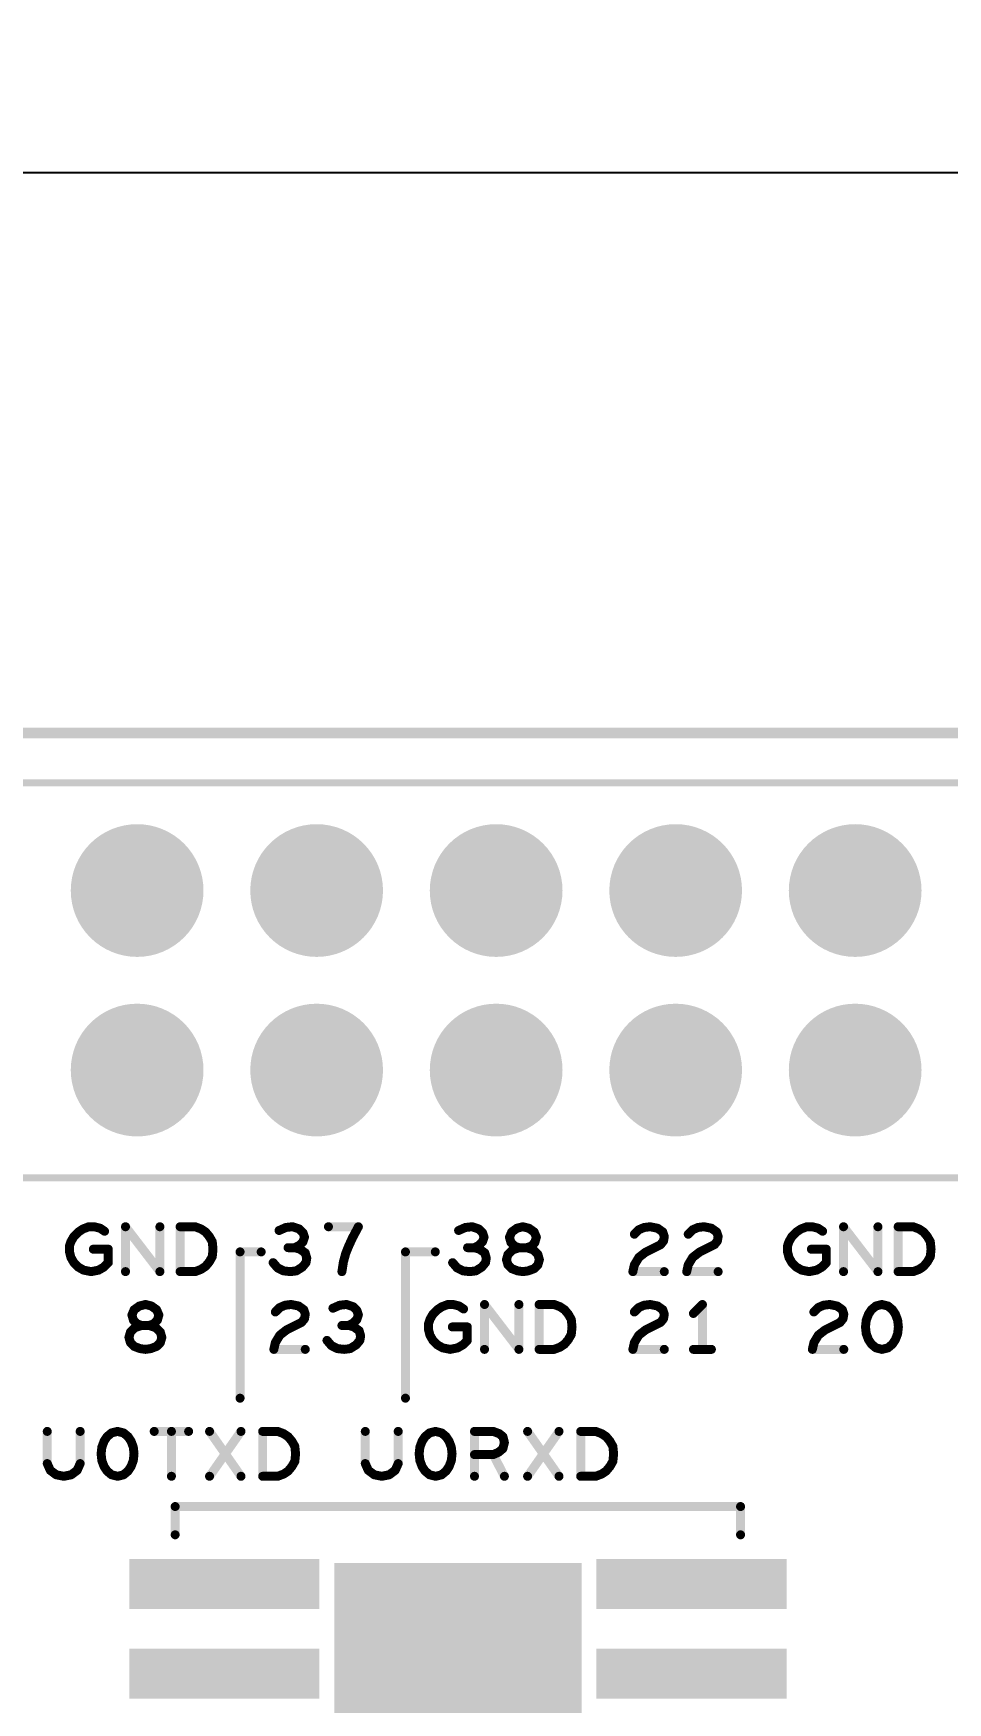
# Model space of a CAD drawing. Extents: x -12 to 107, y 8 to 106.
# Drawn here: x 12.98 to 25.92, y 70.78 to 94.4 of the extents above; entities that cross this region are included whole.
import ezdxf

# ---------------------------------------------------------------- set-up
doc = ezdxf.new("R2010")
doc.units = 0
doc.header["$MEASUREMENT"] = 0
doc.layers.get('0').update_dxf_attribs({"linetype": 'CONTINUOUS'})
doc.layers.get('Defpoints').update_dxf_attribs({"linetype": 'CONTINUOUS'})
doc.layers.add('SILK_TOP_ART', color=251, linetype='CONTINUOUS', true_color=0x636466)
doc.layers.add('SOLDER_TOP_ART', color=18, linetype='CONTINUOUS', true_color=0x000000)
doc.styles.get("Standard").update_dxf_attribs({"font": 'arial.ttf'})
doc.dimstyles.get("Standard").update_dxf_attribs({"dimtxt": 3, "dimasz": 3, "dimexe": 0.18, "dimexo": 0, "dimgap": 1, "dimtad": 0, "dimtih": 1, "dimtoh": 1, "dimzin": 0, "dimdsep": 46, "dimtxsty": 'Standard', "dimcen": 0.09, "dimadec": 0, "dimazin": 0, "dimtfac": 1, "dimtofl": 0, "dimtmove": 2, "dimatfit": 3, "dimfxl": 1, "dimtolj": 1, "dimtzin": 0, "dimarcsym": 0})

# ---------------------------------------------------------------- blocks, each defined once
blk = doc.blocks.new('ROUND_162')
at = {"const_width": 0.0635}
blk.add_lwpolyline([(-0.03175, 0, 1), (0.03175, 0, 1)], format="xyb", close=True, dxfattribs=at)
blk = doc.blocks.new('RECTANGLE_368')
blk.add_solid([(1.75, 2.2), (1.75, -2.2), (-1.75, 2.2), (-1.75, -2.2)])
blk = doc.blocks.new('RECTANGLE_361')
blk.add_solid([(1.3454, 0.3548), (1.3454, -0.3548), (-1.3454, 0.3548), (-1.3454, -0.3548)])
blk = doc.blocks.new('ROUND_345')
at = {"const_width": 0.939}
blk.add_lwpolyline([(-0.4695, 0, 1), (0.4695, 0, 1)], format="xyb", close=True, dxfattribs=at)
blk = doc.blocks.new('*D166')
at = {"color": 0, "linetype": 'Continuous', "lineweight": -2, "transparency": 16777216}
for p, q in [((1, 82.462), (1, 92.608)), ((89, 82.462), (89, 92.608)), ((4, 92.428), (38.941, 92.428)), ((86, 92.428), (51.059, 92.428))]:
    blk.add_line(p, q, dxfattribs=at)
at = {"color": 0, "linetype": 'Continuous', "transparency": 16777216}
for points in [[(4, 92.928), (4, 91.928), (1, 92.428)], [(86, 92.928), (86, 91.928), (89, 92.428)]]:
    blk.add_solid(points, dxfattribs=at)
at = {"layer": 'Defpoints', "color": 0, "linetype": 'Continuous', "transparency": 16777216}
for p in [(89, 92.428), (1, 82.462), (89, 82.462)]:
    blk.add_point(p, dxfattribs=at)
at = {"color": 0, "linetype": 'Continuous', "transparency": 16777216, "insert": (45, 92.428), "char_height": 3, "attachment_point": 5}
blk.add_mtext('\\A1;88.00', dxfattribs=at)

msp = doc.modelspace()

# ---------------------------------------------------------------- linework, layer by layer
at = {"layer": 'SILK_TOP_ART'}
for points, const_width in [([(35, 84.5), (3, 84.5)], 0.1524), ([(7.338, 83.794), (59.662, 83.794)], 0.1016), ([(59.662, 78.206), (7.338, 78.206)], 0.1016), ([(13.5551, 77.3757), (13.6186, 77.4392)], 0.127), ([(13.6186, 77.4392), (13.6821, 77.4815)], 0.127), ([(13.6821, 77.4815), (13.7668, 77.5133)], 0.127), ([(13.7668, 77.5133), (13.8409, 77.5133)], 0.127), ([(13.8409, 77.5133), (13.9255, 77.4921)], 0.127), ([(13.9255, 77.4921), (13.9891, 77.4498)], 0.127), ([(14.2854, 76.8783), (14.2854, 77.5133)], 0.127), ([(14.2854, 77.5133), (14.7722, 76.8783)], 0.127), ([(14.7722, 76.8783), (14.7722, 77.5133)], 0.127), ([(15.058, 76.8783), (15.058, 77.5133)], 0.127), ([(15.058, 77.5133), (15.2696, 77.5133)], 0.127), ([(15.2696, 77.5133), (15.3543, 77.4815)], 0.127), ([(15.3543, 77.4815), (15.4178, 77.4392)], 0.127), ([(15.4178, 77.4392), (15.4707, 77.3757)], 0.127), ([(16.5539, 77.5027), (16.4586, 77.4604)], 0.127), ([(16.6491, 77.5133), (16.5539, 77.5027)], 0.127), ([(16.7444, 77.4815), (16.6491, 77.5133)], 0.127), ([(16.7973, 77.4286), (16.7444, 77.4815)], 0.127), ([(16.8185, 77.3651), (16.7973, 77.4286)], 0.127), ([(17.5805, 77.5133), (17.1571, 77.5133)], 0.127), ([(17.4958, 77.3545), (17.5805, 77.5133)], 0.127), ([(19.0939, 77.5027), (18.9986, 77.4604)], 0.127), ([(19.1891, 77.5133), (19.0939, 77.5027)], 0.127), ([(19.2844, 77.4815), (19.1891, 77.5133)], 0.127), ([(19.3373, 77.4286), (19.2844, 77.4815)], 0.127), ([(19.3585, 77.3651), (19.3373, 77.4286)], 0.127), ([(19.7183, 77.3651), (19.7501, 77.4392)], 0.127), ([(19.7501, 77.4392), (19.8241, 77.4921)], 0.127), ([(19.8241, 77.4921), (19.9088, 77.5133)], 0.127), ([(19.9088, 77.5133), (19.9935, 77.4921)], 0.127), ([(19.9935, 77.4921), (20.0675, 77.4392)], 0.127), ([(20.0675, 77.4392), (20.0993, 77.3651)], 0.127), ([(21.4857, 77.4075), (21.5492, 77.471)], 0.127), ([(21.5492, 77.471), (21.6233, 77.5027)], 0.127), ([(21.6233, 77.5027), (21.708, 77.5133)], 0.127), ([(21.708, 77.5133), (21.8138, 77.4921)], 0.127), ([(21.8138, 77.4921), (21.8879, 77.4392)], 0.127), ([(21.8879, 77.4392), (21.9091, 77.3757)], 0.127), ([(22.2477, 77.4075), (22.3112, 77.471)], 0.127), ([(22.3112, 77.471), (22.3853, 77.5027)], 0.127), ([(22.3853, 77.5027), (22.47, 77.5133)], 0.127), ([(22.47, 77.5133), (22.5758, 77.4921)], 0.127), ([(22.5758, 77.4921), (22.6499, 77.4392)], 0.127), ([(22.6499, 77.4392), (22.6711, 77.3757)], 0.127), ([(23.7151, 77.3757), (23.7786, 77.4392)], 0.127), ([(23.7786, 77.4392), (23.8421, 77.4815)], 0.127), ([(23.8421, 77.4815), (23.9268, 77.5133)], 0.127), ([(23.9268, 77.5133), (24.0009, 77.5133)], 0.127), ([(24.0009, 77.5133), (24.0855, 77.4921)], 0.127), ([(24.0855, 77.4921), (24.1491, 77.4498)], 0.127), ([(24.4454, 76.8783), (24.4454, 77.5133)], 0.127), ([(24.4454, 77.5133), (24.9322, 76.8783)], 0.127), ([(24.9322, 76.8783), (24.9322, 77.5133)], 0.127), ([(25.218, 76.8783), (25.218, 77.5133)], 0.127), ([(25.218, 77.5133), (25.4296, 77.5133)], 0.127), ([(25.4296, 77.5133), (25.5143, 77.4815)], 0.127), ([(25.5143, 77.4815), (25.5778, 77.4392)], 0.127), ([(25.5778, 77.4392), (25.6307, 77.3757)], 0.127), ([(13.4916, 77.2381), (13.5128, 77.3016)], 0.127), ([(13.4916, 77.164), (13.4916, 77.2381)], 0.127), ([(13.5128, 77.0794), (13.4916, 77.164)], 0.127), ([(13.5128, 77.3016), (13.5551, 77.3757)], 0.127), ([(13.8303, 77.1958), (14.042, 77.1958)], 0.127), ([(14.042, 77.1958), (14.042, 77.0053)], 0.127), ([(15.4707, 77.3757), (15.5131, 77.3016)], 0.127), ([(15.5131, 77.3016), (15.5236, 77.1958)], 0.127), ([(15.5236, 77.1958), (15.5131, 77.09)], 0.127), ([(16.6809, 77.217), (16.5856, 77.217)], 0.127), ([(16.6809, 77.217), (16.7444, 77.2487)], 0.127), ([(16.755, 77.1958), (16.6809, 77.217)], 0.127), ([(16.7444, 77.2487), (16.7973, 77.3016)], 0.127), ([(16.8291, 77.1429), (16.755, 77.1958)], 0.127), ([(16.7973, 77.3016), (16.8185, 77.3651)], 0.127), ([(17.4006, 77.1323), (17.4429, 77.2381)], 0.127), ([(17.4429, 77.2381), (17.4958, 77.3545)], 0.127), ([(19.2209, 77.217), (19.1256, 77.217)], 0.127), ([(19.2209, 77.217), (19.2844, 77.2487)], 0.127), ([(19.295, 77.1958), (19.2209, 77.217)], 0.127), ([(19.2844, 77.2487), (19.3373, 77.3016)], 0.127), ([(19.3691, 77.1429), (19.295, 77.1958)], 0.127), ([(19.3373, 77.3016), (19.3585, 77.3651)], 0.127), ([(19.7606, 77.1852), (19.6971, 77.1217)], 0.127), ([(19.7395, 77.291), (19.7183, 77.3651)], 0.127), ([(19.7924, 77.2381), (19.7395, 77.291)], 0.127), ([(19.8559, 77.217), (19.7606, 77.1852)], 0.127), ([(19.8559, 77.217), (19.7924, 77.2381)], 0.127), ([(19.9617, 77.217), (19.8559, 77.217)], 0.127), ([(19.9617, 77.217), (19.8559, 77.217)], 0.127), ([(20.0252, 77.2381), (19.9617, 77.217)], 0.127), ([(20.057, 77.1852), (19.9617, 77.217)], 0.127), ([(20.0781, 77.291), (20.0252, 77.2381)], 0.127), ([(20.1205, 77.1217), (20.057, 77.1852)], 0.127), ([(20.0993, 77.3651), (20.0781, 77.291)], 0.127), ([(21.8561, 77.2593), (21.6445, 77.1535)], 0.127), ([(21.8985, 77.3122), (21.8561, 77.2593)], 0.127), ([(21.9091, 77.3757), (21.8985, 77.3122)], 0.127), ([(22.6181, 77.2593), (22.4065, 77.1535)], 0.127), ([(22.6605, 77.3122), (22.6181, 77.2593)], 0.127), ([(22.6711, 77.3757), (22.6605, 77.3122)], 0.127), ([(23.6516, 77.2381), (23.6728, 77.3016)], 0.127), ([(23.6516, 77.164), (23.6516, 77.2381)], 0.127), ([(23.6728, 77.0794), (23.6516, 77.164)], 0.127), ([(23.6728, 77.3016), (23.7151, 77.3757)], 0.127), ([(23.9903, 77.1958), (24.202, 77.1958)], 0.127), ([(24.202, 77.1958), (24.202, 77.0053)], 0.127), ([(25.6307, 77.3757), (25.6731, 77.3016)], 0.127), ([(25.6731, 77.3016), (25.6836, 77.1958)], 0.127), ([(25.6836, 77.1958), (25.6731, 77.09)], 0.127), ([(13.5551, 77.0053), (13.5128, 77.0794)], 0.127), ([(13.6186, 76.9418), (13.5551, 77.0053)], 0.127), ([(13.6927, 76.8995), (13.6186, 76.9418)], 0.127), ([(13.9785, 76.9418), (13.9044, 76.8995)], 0.127), ([(14.042, 77.0053), (13.9785, 76.9418)], 0.127), ([(15.4178, 76.9524), (15.3543, 76.91)], 0.127), ([(15.4707, 77.0159), (15.4178, 76.9524)], 0.127), ([(15.5131, 77.09), (15.4707, 77.0159)], 0.127), ([(15.9068, 75.0876), (15.9068, 77.1577)], 0.127), ([(15.9068, 77.1577), (16.2052, 77.1577)], 0.127), ([(16.374, 77.0053), (16.4375, 76.9312)], 0.127), ([(16.4375, 76.9312), (16.5221, 76.8889)], 0.127), ([(16.7021, 76.8889), (16.7867, 76.9418)], 0.127), ([(16.7867, 76.9418), (16.8396, 77.0053)], 0.127), ([(16.8502, 77.0688), (16.8291, 77.1429)], 0.127), ([(16.8396, 77.0053), (16.8502, 77.0688)], 0.127), ([(17.3476, 76.8783), (17.3688, 77.0159)], 0.127), ([(17.3688, 77.0159), (17.4006, 77.1323)], 0.127), ([(18.2468, 75.0876), (18.2468, 77.1577)], 0.127), ([(18.2468, 77.1577), (18.669, 77.1577)], 0.127), ([(18.914, 77.0053), (18.9775, 76.9312)], 0.127), ([(18.9775, 76.9312), (19.0621, 76.8889)], 0.127), ([(19.2421, 76.8889), (19.3267, 76.9418)], 0.127), ([(19.3267, 76.9418), (19.3796, 77.0053)], 0.127), ([(19.3902, 77.0688), (19.3691, 77.1429)], 0.127), ([(19.3796, 77.0053), (19.3902, 77.0688)], 0.127), ([(19.6971, 77.1217), (19.676, 77.0476)], 0.127), ([(19.676, 77.0476), (19.6971, 76.9735)], 0.127), ([(19.6971, 76.9735), (19.7501, 76.9206)], 0.127), ([(20.0675, 76.9206), (20.1205, 76.9735)], 0.127), ([(20.1416, 77.0476), (20.1205, 77.1217)], 0.127), ([(20.1205, 76.9735), (20.1416, 77.0476)], 0.127), ([(21.4857, 76.9735), (21.4645, 76.8783)], 0.127), ([(21.5492, 77.0794), (21.4857, 76.9735)], 0.127), ([(21.6445, 77.1535), (21.5492, 77.0794)], 0.127), ([(22.2477, 76.9735), (22.2265, 76.8783)], 0.127), ([(22.3112, 77.0794), (22.2477, 76.9735)], 0.127), ([(22.4065, 77.1535), (22.3112, 77.0794)], 0.127), ([(23.7151, 77.0053), (23.6728, 77.0794)], 0.127), ([(23.7786, 76.9418), (23.7151, 77.0053)], 0.127), ([(23.8527, 76.8995), (23.7786, 76.9418)], 0.127), ([(24.1385, 76.9418), (24.0644, 76.8995)], 0.127), ([(24.202, 77.0053), (24.1385, 76.9418)], 0.127), ([(25.5778, 76.9524), (25.5143, 76.91)], 0.127), ([(25.6307, 77.0159), (25.5778, 76.9524)], 0.127), ([(25.6731, 77.09), (25.6307, 77.0159)], 0.127), ([(13.7986, 76.8783), (13.6927, 76.8995)], 0.127), ([(13.9044, 76.8995), (13.7986, 76.8783)], 0.127), ([(15.2696, 76.8783), (15.058, 76.8783)], 0.127), ([(15.3543, 76.91), (15.2696, 76.8783)], 0.127), ([(16.5221, 76.8889), (16.6174, 76.8783)], 0.127), ([(16.6174, 76.8783), (16.7021, 76.8889)], 0.127), ([(19.0621, 76.8889), (19.1574, 76.8783)], 0.127), ([(19.1574, 76.8783), (19.2421, 76.8889)], 0.127), ([(19.7501, 76.9206), (19.8347, 76.8889)], 0.127), ([(19.8347, 76.8889), (19.9088, 76.8783)], 0.127), ([(19.9088, 76.8783), (19.9829, 76.8889)], 0.127), ([(19.9829, 76.8889), (20.0675, 76.9206)], 0.127), ([(21.4645, 76.8783), (21.9091, 76.8783)], 0.127), ([(22.2265, 76.8783), (22.6711, 76.8783)], 0.127), ([(23.9586, 76.8783), (23.8527, 76.8995)], 0.127), ([(24.0644, 76.8995), (23.9586, 76.8783)], 0.127), ([(25.4296, 76.8783), (25.218, 76.8783)], 0.127), ([(25.5143, 76.91), (25.4296, 76.8783)], 0.127), ([(14.3763, 76.2651), (14.4081, 76.3392)], 0.127), ([(14.3975, 76.191), (14.3763, 76.2651)], 0.127), ([(14.4081, 76.3392), (14.4821, 76.3921)], 0.127), ([(14.4821, 76.3921), (14.5668, 76.4133)], 0.127), ([(14.5668, 76.4133), (14.6515, 76.3921)], 0.127), ([(14.6515, 76.3921), (14.7255, 76.3392)], 0.127), ([(14.7255, 76.3392), (14.7573, 76.2651)], 0.127), ([(14.7573, 76.2651), (14.7361, 76.191)], 0.127), ([(16.4057, 76.3075), (16.4692, 76.371)], 0.127), ([(16.4692, 76.371), (16.5433, 76.4027)], 0.127), ([(16.5433, 76.4027), (16.628, 76.4133)], 0.127), ([(16.628, 76.4133), (16.7338, 76.3921)], 0.127), ([(16.7338, 76.3921), (16.8079, 76.3392)], 0.127), ([(16.8079, 76.3392), (16.8291, 76.2757)], 0.127), ([(16.8291, 76.2757), (16.8185, 76.2122)], 0.127), ([(17.3159, 76.4027), (17.2206, 76.3604)], 0.127), ([(17.4111, 76.4133), (17.3159, 76.4027)], 0.127), ([(17.5064, 76.3815), (17.4111, 76.4133)], 0.127), ([(17.5593, 76.3286), (17.5064, 76.3815)], 0.127), ([(17.5805, 76.2651), (17.5593, 76.3286)], 0.127), ([(17.5593, 76.2016), (17.5805, 76.2651)], 0.127), ([(18.5928, 76.2016), (18.6351, 76.2757)], 0.127), ([(18.6351, 76.2757), (18.6986, 76.3392)], 0.127), ([(18.6986, 76.3392), (18.7621, 76.3815)], 0.127), ([(18.7621, 76.3815), (18.8468, 76.4133)], 0.127), ([(18.8468, 76.4133), (18.9209, 76.4133)], 0.127), ([(18.9209, 76.4133), (19.0055, 76.3921)], 0.127), ([(19.0055, 76.3921), (19.0691, 76.3498)], 0.127), ([(19.3654, 75.7783), (19.3654, 76.4133)], 0.127), ([(19.3654, 76.4133), (19.8522, 75.7783)], 0.127), ([(19.8522, 75.7783), (19.8522, 76.4133)], 0.127), ([(20.138, 75.7783), (20.138, 76.4133)], 0.127), ([(20.138, 76.4133), (20.3496, 76.4133)], 0.127), ([(20.3496, 76.4133), (20.4343, 76.3815)], 0.127), ([(20.4343, 76.3815), (20.4978, 76.3392)], 0.127), ([(20.4978, 76.3392), (20.5507, 76.2757)], 0.127), ([(20.5507, 76.2757), (20.5931, 76.2016)], 0.127), ([(21.4857, 76.3075), (21.5492, 76.371)], 0.127), ([(21.5492, 76.371), (21.6233, 76.4027)], 0.127), ([(21.6233, 76.4027), (21.708, 76.4133)], 0.127), ([(21.708, 76.4133), (21.8138, 76.3921)], 0.127), ([(21.8138, 76.3921), (21.8879, 76.3392)], 0.127), ([(21.8879, 76.3392), (21.9091, 76.2757)], 0.127), ([(21.9091, 76.2757), (21.8985, 76.2122)], 0.127), ([(22.4488, 76.4133), (22.3218, 76.2863)], 0.127), ([(22.4488, 75.7783), (22.4488, 76.4133)], 0.127), ([(24.0257, 76.3075), (24.0892, 76.371)], 0.127), ([(24.0892, 76.371), (24.1633, 76.4027)], 0.127), ([(24.1633, 76.4027), (24.248, 76.4133)], 0.127), ([(24.248, 76.4133), (24.3538, 76.3921)], 0.127), ([(24.3538, 76.3921), (24.4279, 76.3392)], 0.127), ([(24.4279, 76.3392), (24.4491, 76.2757)], 0.127), ([(24.4491, 76.2757), (24.4385, 76.2122)], 0.127), ([(24.7983, 76.2757), (24.7665, 76.191)], 0.127), ([(24.8406, 76.3392), (24.7983, 76.2757)], 0.127), ([(24.9041, 76.3921), (24.8406, 76.3392)], 0.127), ([(24.9888, 76.4133), (24.9041, 76.3921)], 0.127), ([(25.0735, 76.3921), (24.9888, 76.4133)], 0.127), ([(25.137, 76.3392), (25.0735, 76.3921)], 0.127), ([(25.1793, 76.2757), (25.137, 76.3392)], 0.127), ([(25.2111, 76.191), (25.1793, 76.2757)], 0.127), ([(14.3551, 76.0217), (14.334, 75.9476)], 0.127), ([(14.4186, 76.0852), (14.3551, 76.0217)], 0.127), ([(14.4504, 76.1381), (14.3975, 76.191)], 0.127), ([(14.5139, 76.117), (14.4186, 76.0852)], 0.127), ([(14.5139, 76.117), (14.4504, 76.1381)], 0.127), ([(14.6197, 76.117), (14.5139, 76.117)], 0.127), ([(14.6197, 76.117), (14.5139, 76.117)], 0.127), ([(14.6832, 76.1381), (14.6197, 76.117)], 0.127), ([(14.715, 76.0852), (14.6197, 76.117)], 0.127), ([(14.7361, 76.191), (14.6832, 76.1381)], 0.127), ([(14.7785, 76.0217), (14.715, 76.0852)], 0.127), ([(14.7996, 75.9476), (14.7785, 76.0217)], 0.127), ([(16.5645, 76.0535), (16.4692, 75.9794)], 0.127), ([(16.7761, 76.1593), (16.5645, 76.0535)], 0.127), ([(16.8185, 76.2122), (16.7761, 76.1593)], 0.127), ([(17.4429, 76.117), (17.3476, 76.117)], 0.127), ([(17.4429, 76.117), (17.5064, 76.1487)], 0.127), ([(17.517, 76.0958), (17.4429, 76.117)], 0.127), ([(17.5064, 76.1487), (17.5593, 76.2016)], 0.127), ([(17.5911, 76.0429), (17.517, 76.0958)], 0.127), ([(17.6122, 75.9688), (17.5911, 76.0429)], 0.127), ([(18.5716, 76.1381), (18.5928, 76.2016)], 0.127), ([(18.5716, 76.064), (18.5716, 76.1381)], 0.127), ([(18.5928, 75.9794), (18.5716, 76.064)], 0.127), ([(18.9103, 76.0958), (19.122, 76.0958)], 0.127), ([(19.122, 76.0958), (19.122, 75.9053)], 0.127), ([(20.5931, 75.99), (20.5507, 75.9159)], 0.127), ([(20.5931, 76.2016), (20.6036, 76.0958)], 0.127), ([(20.6036, 76.0958), (20.5931, 75.99)], 0.127), ([(21.6445, 76.0535), (21.5492, 75.9794)], 0.127), ([(21.8561, 76.1593), (21.6445, 76.0535)], 0.127), ([(21.8985, 76.2122), (21.8561, 76.1593)], 0.127), ([(24.1845, 76.0535), (24.0892, 75.9794)], 0.127), ([(24.3961, 76.1593), (24.1845, 76.0535)], 0.127), ([(24.4385, 76.2122), (24.3961, 76.1593)], 0.127), ([(24.7665, 76.191), (24.756, 76.0958)], 0.127), ([(24.756, 76.0958), (24.7665, 76.0005)], 0.127), ([(24.7665, 76.0005), (24.7983, 75.9159)], 0.127), ([(25.1793, 75.9159), (25.2111, 76.0005)], 0.127), ([(25.2216, 76.0958), (25.2111, 76.191)], 0.127), ([(25.2111, 76.0005), (25.2216, 76.0958)], 0.127), ([(14.334, 75.9476), (14.3551, 75.8735)], 0.127), ([(14.3551, 75.8735), (14.4081, 75.8206)], 0.127), ([(14.4081, 75.8206), (14.4927, 75.7889)], 0.127), ([(14.4927, 75.7889), (14.5668, 75.7783)], 0.127), ([(14.5668, 75.7783), (14.6409, 75.7889)], 0.127), ([(14.6409, 75.7889), (14.7255, 75.8206)], 0.127), ([(14.7255, 75.8206), (14.7785, 75.8735)], 0.127), ([(14.7785, 75.8735), (14.7996, 75.9476)], 0.127), ([(16.4057, 75.8735), (16.3845, 75.7783)], 0.127), ([(16.3845, 75.7783), (16.8291, 75.7783)], 0.127), ([(16.4692, 75.9794), (16.4057, 75.8735)], 0.127), ([(17.136, 75.9053), (17.1995, 75.8312)], 0.127), ([(17.1995, 75.8312), (17.2841, 75.7889)], 0.127), ([(17.2841, 75.7889), (17.3794, 75.7783)], 0.127), ([(17.3794, 75.7783), (17.4641, 75.7889)], 0.127), ([(17.4641, 75.7889), (17.5487, 75.8418)], 0.127), ([(17.5487, 75.8418), (17.6016, 75.9053)], 0.127), ([(17.6016, 75.9053), (17.6122, 75.9688)], 0.127), ([(18.6351, 75.9053), (18.5928, 75.9794)], 0.127), ([(18.6986, 75.8418), (18.6351, 75.9053)], 0.127), ([(18.7727, 75.7995), (18.6986, 75.8418)], 0.127), ([(18.8786, 75.7783), (18.7727, 75.7995)], 0.127), ([(18.9844, 75.7995), (18.8786, 75.7783)], 0.127), ([(19.0585, 75.8418), (18.9844, 75.7995)], 0.127), ([(19.122, 75.9053), (19.0585, 75.8418)], 0.127), ([(20.3496, 75.7783), (20.138, 75.7783)], 0.127), ([(20.4343, 75.81), (20.3496, 75.7783)], 0.127), ([(20.4978, 75.8524), (20.4343, 75.81)], 0.127), ([(20.5507, 75.9159), (20.4978, 75.8524)], 0.127), ([(21.4857, 75.8735), (21.4645, 75.7783)], 0.127), ([(21.4645, 75.7783), (21.9091, 75.7783)], 0.127), ([(21.5492, 75.9794), (21.4857, 75.8735)], 0.127), ([(22.3218, 75.7783), (22.5758, 75.7783)], 0.127), ([(24.0257, 75.8735), (24.0045, 75.7783)], 0.127), ([(24.0045, 75.7783), (24.4491, 75.7783)], 0.127), ([(24.0892, 75.9794), (24.0257, 75.8735)], 0.127), ([(24.7983, 75.9159), (24.8406, 75.8524)], 0.127), ([(24.8406, 75.8524), (24.9041, 75.7995)], 0.127), ([(24.9041, 75.7995), (24.9888, 75.7783)], 0.127), ([(24.9888, 75.7783), (25.0735, 75.7995)], 0.127), ([(25.0735, 75.7995), (25.137, 75.8524)], 0.127), ([(25.137, 75.8524), (25.1793, 75.9159)], 0.127), ([(13.1784, 74.6177), (13.1784, 74.1626)], 0.127), ([(13.644, 74.1626), (13.644, 74.6177)], 0.127), ([(14.0885, 74.5965), (14.025, 74.5436)], 0.127), ([(14.1732, 74.6177), (14.0885, 74.5965)], 0.127), ([(14.2579, 74.5965), (14.1732, 74.6177)], 0.127), ([(14.3214, 74.5436), (14.2579, 74.5965)], 0.127), ([(14.6918, 74.6177), (15.1786, 74.6177)], 0.127), ([(14.9352, 74.6177), (14.9352, 73.9827)], 0.127), ([(15.4749, 73.9827), (15.9195, 74.6177)], 0.127), ([(15.4749, 74.6177), (15.9195, 73.9827)], 0.127), ([(16.2264, 73.9827), (16.2264, 74.6177)], 0.127), ([(16.2264, 74.6177), (16.438, 74.6177)], 0.127), ([(16.438, 74.6177), (16.5227, 74.5859)], 0.127), ([(16.5227, 74.5859), (16.5862, 74.5436)], 0.127), ([(17.6784, 74.6177), (17.6784, 74.1626)], 0.127), ([(18.144, 74.1626), (18.144, 74.6177)], 0.127), ([(18.5885, 74.5965), (18.525, 74.5436)], 0.127), ([(18.6732, 74.6177), (18.5885, 74.5965)], 0.127), ([(18.7579, 74.5965), (18.6732, 74.6177)], 0.127), ([(18.8214, 74.5436), (18.7579, 74.5965)], 0.127), ([(19.2235, 73.9827), (19.2235, 74.6177)], 0.127), ([(19.2235, 74.6177), (19.4881, 74.6177)], 0.127), ([(19.4881, 74.6177), (19.5728, 74.5859)], 0.127), ([(19.5728, 74.5859), (19.6257, 74.5436)], 0.127), ([(19.9749, 73.9827), (20.4195, 74.6177)], 0.127), ([(19.9749, 74.6177), (20.4195, 73.9827)], 0.127), ([(20.7264, 73.9827), (20.7264, 74.6177)], 0.127), ([(20.7264, 74.6177), (20.938, 74.6177)], 0.127), ([(20.938, 74.6177), (21.0227, 74.5859)], 0.127), ([(21.0227, 74.5859), (21.0862, 74.5436)], 0.127), ([(13.9509, 74.3954), (13.9404, 74.3002)], 0.127), ([(13.9827, 74.4801), (13.9509, 74.3954)], 0.127), ([(14.025, 74.5436), (13.9827, 74.4801)], 0.127), ([(14.3637, 74.4801), (14.3214, 74.5436)], 0.127), ([(14.3955, 74.3954), (14.3637, 74.4801)], 0.127), ([(14.406, 74.3002), (14.3955, 74.3954)], 0.127), ([(16.5862, 74.5436), (16.6391, 74.4801)], 0.127), ([(16.6391, 74.4801), (16.6815, 74.406)], 0.127), ([(16.6815, 74.406), (16.692, 74.3002)], 0.127), ([(18.4509, 74.3954), (18.4404, 74.3002)], 0.127), ([(18.4827, 74.4801), (18.4509, 74.3954)], 0.127), ([(18.525, 74.5436), (18.4827, 74.4801)], 0.127), ([(18.8637, 74.4801), (18.8214, 74.5436)], 0.127), ([(18.8955, 74.3954), (18.8637, 74.4801)], 0.127), ([(18.906, 74.3002), (18.8955, 74.3954)], 0.127), ([(19.6257, 74.3743), (19.5622, 74.3214)], 0.127), ([(19.6257, 74.5436), (19.6469, 74.4589)], 0.127), ([(19.6469, 74.4589), (19.6257, 74.3743)], 0.127), ([(21.0862, 74.5436), (21.1391, 74.4801)], 0.127), ([(21.1391, 74.4801), (21.1815, 74.406)], 0.127), ([(21.1815, 74.406), (21.192, 74.3002)], 0.127), ([(13.1784, 74.1626), (13.2207, 74.0673)], 0.127), ([(13.6017, 74.0673), (13.644, 74.1626)], 0.127), ([(13.9404, 74.3002), (13.9509, 74.2049)], 0.127), ([(13.9509, 74.2049), (13.9827, 74.1203)], 0.127), ([(13.9827, 74.1203), (14.025, 74.0568)], 0.127), ([(14.3214, 74.0568), (14.3637, 74.1203)], 0.127), ([(14.3637, 74.1203), (14.3955, 74.2049)], 0.127), ([(14.3955, 74.2049), (14.406, 74.3002)], 0.127), ([(16.6391, 74.1203), (16.5862, 74.0568)], 0.127), ([(16.6815, 74.1944), (16.6391, 74.1203)], 0.127), ([(16.692, 74.3002), (16.6815, 74.1944)], 0.127), ([(17.6784, 74.1626), (17.7207, 74.0673)], 0.127), ([(18.1017, 74.0673), (18.144, 74.1626)], 0.127), ([(18.4404, 74.3002), (18.4509, 74.2049)], 0.127), ([(18.4509, 74.2049), (18.4827, 74.1203)], 0.127), ([(18.4827, 74.1203), (18.525, 74.0568)], 0.127), ([(18.8214, 74.0568), (18.8637, 74.1203)], 0.127), ([(18.8637, 74.1203), (18.8955, 74.2049)], 0.127), ([(18.8955, 74.2049), (18.906, 74.3002)], 0.127), ([(19.4881, 74.2896), (19.2235, 74.2896)], 0.127), ([(19.5622, 74.3214), (19.4881, 74.2896)], 0.127), ([(19.4881, 74.2896), (19.6469, 73.9827)], 0.127), ([(21.1391, 74.1203), (21.0862, 74.0568)], 0.127), ([(21.1815, 74.1944), (21.1391, 74.1203)], 0.127), ([(21.192, 74.3002), (21.1815, 74.1944)], 0.127), ([(13.2207, 74.0673), (13.3054, 74.0039)], 0.127), ([(13.3054, 74.0039), (13.4112, 73.9827)], 0.127), ([(13.4112, 73.9827), (13.517, 74.0039)], 0.127), ([(13.517, 74.0039), (13.6017, 74.0673)], 0.127), ([(14.025, 74.0568), (14.0885, 74.0039)], 0.127), ([(14.0885, 74.0039), (14.1732, 73.9827)], 0.127), ([(14.1732, 73.9827), (14.2579, 74.0039)], 0.127), ([(14.2579, 74.0039), (14.3214, 74.0568)], 0.127), ([(16.438, 73.9827), (16.2264, 73.9827)], 0.127), ([(16.5227, 74.0144), (16.438, 73.9827)], 0.127), ([(16.5862, 74.0568), (16.5227, 74.0144)], 0.127), ([(17.7207, 74.0673), (17.8054, 74.0039)], 0.127), ([(17.8054, 74.0039), (17.9112, 73.9827)], 0.127), ([(17.9112, 73.9827), (18.017, 74.0039)], 0.127), ([(18.017, 74.0039), (18.1017, 74.0673)], 0.127), ([(18.525, 74.0568), (18.5885, 74.0039)], 0.127), ([(18.5885, 74.0039), (18.6732, 73.9827)], 0.127), ([(18.6732, 73.9827), (18.7579, 74.0039)], 0.127), ([(18.7579, 74.0039), (18.8214, 74.0568)], 0.127), ([(20.938, 73.9827), (20.7264, 73.9827)], 0.127), ([(21.0227, 74.0144), (20.938, 73.9827)], 0.127), ([(21.0862, 74.0568), (21.0227, 74.0144)], 0.127), ([(14.988, 73.1548), (14.988, 73.5548)], 0.127), ([(14.988, 73.5548), (22.988, 73.5548)], 0.127), ([(22.988, 73.5548), (22.988, 73.1548)], 0.127)]:
    msp.add_lwpolyline(points, dxfattribs=dict(at, const_width=const_width))
at = {"layer": 'SOLDER_TOP_ART', "const_width": 0.1524}
msp.add_lwpolyline([(35, 84.5), (3, 84.5)], dxfattribs=at)

# ---------------------------------------------------------------- block references
at = {"layer": 'SILK_TOP_ART'}
for p in [(13.6186, 77.4392), (13.6821, 77.4815), (13.7668, 77.5133), (13.8409, 77.5133), (13.9255, 77.4921), (13.9891, 77.4498), (14.2854, 77.5133), (14.7722, 77.5133), (15.058, 77.5133), (15.2696, 77.5133), (15.3543, 77.4815), (15.4178, 77.4392), (16.4586, 77.4604), (16.5539, 77.5027), (16.6491, 77.5133), (16.7444, 77.4815), (16.7973, 77.4286), (17.1571, 77.5133), (17.5805, 77.5133), (18.9986, 77.4604), (19.0939, 77.5027), (19.1891, 77.5133), (19.2844, 77.4815), (19.3373, 77.4286), (19.7501, 77.4392), (19.8241, 77.4921), (19.9088, 77.5133), (19.9935, 77.4921), (20.0675, 77.4392), (21.4857, 77.4075), (21.5492, 77.471), (21.6233, 77.5027), (21.708, 77.5133), (21.8138, 77.4921), (21.8879, 77.4392), (22.2477, 77.4075), (22.3112, 77.471), (22.3853, 77.5027), (22.47, 77.5133), (22.5758, 77.4921), (22.6499, 77.4392), (23.7786, 77.4392), (23.8421, 77.4815), (23.9268, 77.5133), (24.0009, 77.5133), (24.0855, 77.4921), (24.1491, 77.4498), (24.4454, 77.5133), (24.9322, 77.5133), (25.218, 77.5133), (25.4296, 77.5133), (25.5143, 77.4815), (25.5778, 77.4392), (13.4916, 77.2381), (13.4916, 77.164), (13.5128, 77.3016), (13.5551, 77.3757), (13.8303, 77.1958), (14.042, 77.1958), (15.4707, 77.3757), (15.5131, 77.3016), (15.5236, 77.1958), (16.5856, 77.217), (16.6809, 77.217), (16.6809, 77.217), (16.7444, 77.2487), (16.755, 77.1958), (16.7973, 77.3016), (16.8185, 77.3651), (17.4429, 77.2381), (17.4958, 77.3545), (19.1256, 77.217), (19.2209, 77.217), (19.2209, 77.217), (19.2844, 77.2487), (19.295, 77.1958), (19.3373, 77.3016), (19.3585, 77.3651), (19.7183, 77.3651), (19.7395, 77.291), (19.7606, 77.1852), (19.7924, 77.2381), (19.8559, 77.217), (19.8559, 77.217), (19.9617, 77.217), (19.9617, 77.217), (20.0252, 77.2381), (20.057, 77.1852), (20.0781, 77.291), (20.0993, 77.3651), (21.8561, 77.2593), (21.8985, 77.3122), (21.9091, 77.3757), (22.6181, 77.2593), (22.6605, 77.3122), (22.6711, 77.3757), (23.6516, 77.2381), (23.6516, 77.164), (23.6728, 77.3016), (23.7151, 77.3757), (23.9903, 77.1958), (24.202, 77.1958), (25.6307, 77.3757), (25.6731, 77.3016), (25.6836, 77.1958), (13.5128, 77.0794), (13.5551, 77.0053), (13.6186, 76.9418), (13.9785, 76.9418), (14.042, 77.0053), (15.4178, 76.9524), (15.4707, 77.0159), (15.5131, 77.09), (15.9068, 77.1577), (16.2052, 77.1577), (16.374, 77.0053), (16.4375, 76.9312), (16.7867, 76.9418), (16.8291, 77.1429), (16.8396, 77.0053), (16.8502, 77.0688), (17.3688, 77.0159), (17.4006, 77.1323), (18.2468, 77.1577), (18.669, 77.1577), (18.914, 77.0053), (18.9775, 76.9312), (19.3267, 76.9418), (19.3691, 77.1429), (19.3796, 77.0053), (19.3902, 77.0688), (19.676, 77.0476), (19.6971, 77.1217), (19.6971, 76.9735), (20.1205, 77.1217), (20.1205, 76.9735), (20.1416, 77.0476), (21.4857, 76.9735), (21.5492, 77.0794), (21.6445, 77.1535), (22.2477, 76.9735), (22.3112, 77.0794), (22.4065, 77.1535), (23.6728, 77.0794), (23.7151, 77.0053), (23.7786, 76.9418), (24.1385, 76.9418), (24.202, 77.0053), (25.5778, 76.9524), (25.6307, 77.0159), (25.6731, 77.09), (13.6927, 76.8995), (13.7986, 76.8783), (13.9044, 76.8995), (14.2854, 76.8783), (14.7722, 76.8783), (15.058, 76.8783), (15.058, 76.8783), (15.2696, 76.8783), (15.3543, 76.91), (16.5221, 76.8889), (16.6174, 76.8783), (16.7021, 76.8889), (17.3476, 76.8783), (19.0621, 76.8889), (19.1574, 76.8783), (19.2421, 76.8889), (19.7501, 76.9206), (19.8347, 76.8889), (19.9088, 76.8783), (19.9088, 76.8783), (19.9829, 76.8889), (20.0675, 76.9206), (21.4645, 76.8783), (21.9091, 76.8783), (22.2265, 76.8783), (22.6711, 76.8783), (23.8527, 76.8995), (23.9586, 76.8783), (24.0644, 76.8995), (24.4454, 76.8783), (24.9322, 76.8783), (25.218, 76.8783), (25.218, 76.8783), (25.4296, 76.8783), (25.5143, 76.91), (14.3763, 76.2651), (14.4081, 76.3392), (14.4821, 76.3921), (14.5668, 76.4133), (14.6515, 76.3921), (14.7255, 76.3392), (14.7573, 76.2651), (16.4057, 76.3075), (16.4692, 76.371), (16.5433, 76.4027), (16.628, 76.4133), (16.7338, 76.3921), (16.8079, 76.3392), (16.8291, 76.2757), (17.2206, 76.3604), (17.3159, 76.4027), (17.4111, 76.4133), (17.5064, 76.3815), (17.5593, 76.3286), (17.5805, 76.2651), (18.6351, 76.2757), (18.6986, 76.3392), (18.7621, 76.3815), (18.8468, 76.4133), (18.9209, 76.4133), (19.0055, 76.3921), (19.0691, 76.3498), (19.3654, 76.4133), (19.8522, 76.4133), (20.138, 76.4133), (20.3496, 76.4133), (20.4343, 76.3815), (20.4978, 76.3392), (20.5507, 76.2757), (21.4857, 76.3075), (21.5492, 76.371), (21.6233, 76.4027), (21.708, 76.4133), (21.8138, 76.3921), (21.8879, 76.3392), (21.9091, 76.2757), (22.3218, 76.2863), (22.4488, 76.4133), (24.0257, 76.3075), (24.0892, 76.371), (24.1633, 76.4027), (24.248, 76.4133), (24.3538, 76.3921), (24.4279, 76.3392), (24.4491, 76.2757), (24.7983, 76.2757), (24.8406, 76.3392), (24.9041, 76.3921), (24.9888, 76.4133), (24.9888, 76.4133), (25.0735, 76.3921), (25.137, 76.3392), (25.1793, 76.2757), (14.3551, 76.0217), (14.3975, 76.191), (14.4186, 76.0852), (14.4504, 76.1381), (14.5139, 76.117), (14.5139, 76.117), (14.6197, 76.117), (14.6197, 76.117), (14.6832, 76.1381), (14.715, 76.0852), (14.7361, 76.191), (14.7785, 76.0217), (16.5645, 76.0535), (16.7761, 76.1593), (16.8185, 76.2122), (17.3476, 76.117), (17.4429, 76.117), (17.4429, 76.117), (17.5064, 76.1487), (17.517, 76.0958), (17.5593, 76.2016), (17.5911, 76.0429), (18.5716, 76.1381), (18.5716, 76.064), (18.5928, 76.2016), (18.9103, 76.0958), (19.122, 76.0958), (20.5931, 76.2016), (20.5931, 75.99), (20.6036, 76.0958), (21.6445, 76.0535), (21.8561, 76.1593), (21.8985, 76.2122), (24.1845, 76.0535), (24.3961, 76.1593), (24.4385, 76.2122), (24.756, 76.0958), (24.7665, 76.191), (24.7665, 76.0005), (25.2111, 76.191), (25.2111, 76.0005), (25.2216, 76.0958), (14.334, 75.9476), (14.3551, 75.8735), (14.4081, 75.8206), (14.4927, 75.7889), (14.5668, 75.7783), (14.5668, 75.7783), (14.6409, 75.7889), (14.7255, 75.8206), (14.7785, 75.8735), (14.7996, 75.9476), (16.3845, 75.7783), (16.4057, 75.8735), (16.4692, 75.9794), (16.8291, 75.7783), (17.136, 75.9053), (17.1995, 75.8312), (17.2841, 75.7889), (17.3794, 75.7783), (17.4641, 75.7889), (17.5487, 75.8418), (17.6016, 75.9053), (17.6122, 75.9688), (18.5928, 75.9794), (18.6351, 75.9053), (18.6986, 75.8418), (18.7727, 75.7995), (18.8786, 75.7783), (18.9844, 75.7995), (19.0585, 75.8418), (19.122, 75.9053), (19.3654, 75.7783), (19.8522, 75.7783), (20.138, 75.7783), (20.138, 75.7783), (20.3496, 75.7783), (20.4343, 75.81), (20.4978, 75.8524), (20.5507, 75.9159), (21.4645, 75.7783), (21.4857, 75.8735), (21.5492, 75.9794), (21.9091, 75.7783), (22.3218, 75.7783), (22.4488, 75.7783), (22.5758, 75.7783), (24.0045, 75.7783), (24.0257, 75.8735), (24.0892, 75.9794), (24.4491, 75.7783), (24.7983, 75.9159), (24.8406, 75.8524), (24.9041, 75.7995), (24.9888, 75.7783), (25.0735, 75.7995), (25.137, 75.8524), (25.1793, 75.9159), (15.9068, 75.0876), (18.2468, 75.0876), (13.1784, 74.6177), (13.644, 74.6177), (14.0885, 74.5965), (14.1732, 74.6177), (14.1732, 74.6177), (14.2579, 74.5965), (14.6918, 74.6177), (14.9352, 74.6177), (15.1786, 74.6177), (15.4749, 74.6177), (15.9195, 74.6177), (16.2264, 74.6177), (16.438, 74.6177), (16.5227, 74.5859), (17.6784, 74.6177), (18.144, 74.6177), (18.5885, 74.5965), (18.6732, 74.6177), (18.6732, 74.6177), (18.7579, 74.5965), (19.2235, 74.6177), (19.4881, 74.6177), (19.5728, 74.5859), (19.9749, 74.6177), (20.4195, 74.6177), (20.7264, 74.6177), (20.938, 74.6177), (21.0227, 74.5859), (13.9509, 74.3954), (13.9827, 74.4801), (14.025, 74.5436), (14.3214, 74.5436), (14.3637, 74.4801), (14.3955, 74.3954), (16.5862, 74.5436), (16.6391, 74.4801), (16.6815, 74.406), (18.4509, 74.3954), (18.4827, 74.4801), (18.525, 74.5436), (18.8214, 74.5436), (18.8637, 74.4801), (18.8955, 74.3954), (19.6257, 74.5436), (19.6257, 74.3743), (19.6469, 74.4589), (21.0862, 74.5436), (21.1391, 74.4801), (21.1815, 74.406), (13.1784, 74.1626), (13.644, 74.1626), (13.9404, 74.3002), (13.9509, 74.2049), (13.9827, 74.1203), (14.3637, 74.1203), (14.3955, 74.2049), (14.406, 74.3002), (16.6391, 74.1203), (16.6815, 74.1944), (16.692, 74.3002), (17.6784, 74.1626), (18.144, 74.1626), (18.4404, 74.3002), (18.4509, 74.2049), (18.4827, 74.1203), (18.8637, 74.1203), (18.8955, 74.2049), (18.906, 74.3002), (19.2235, 74.2896), (19.4881, 74.2896), (19.4881, 74.2896), (19.5622, 74.3214), (21.1391, 74.1203), (21.1815, 74.1944), (21.192, 74.3002), (13.2207, 74.0673), (13.3054, 74.0039), (13.4112, 73.9827), (13.517, 74.0039), (13.6017, 74.0673), (14.025, 74.0568), (14.0885, 74.0039), (14.1732, 73.9827), (14.2579, 74.0039), (14.3214, 74.0568), (14.9352, 73.9827), (15.4749, 73.9827), (15.9195, 73.9827), (16.2264, 73.9827), (16.2264, 73.9827), (16.438, 73.9827), (16.5227, 74.0144), (16.5862, 74.0568), (17.7207, 74.0673), (17.8054, 74.0039), (17.9112, 73.9827), (18.017, 74.0039), (18.1017, 74.0673), (18.525, 74.0568), (18.5885, 74.0039), (18.6732, 73.9827), (18.7579, 74.0039), (18.8214, 74.0568), (19.2235, 73.9827), (19.6469, 73.9827), (19.9749, 73.9827), (20.4195, 73.9827), (20.7264, 73.9827), (20.7264, 73.9827), (20.938, 73.9827), (21.0227, 74.0144), (21.0862, 74.0568), (14.988, 73.5548), (22.988, 73.5548), (14.988, 73.1548), (22.988, 73.1548)]:
    msp.add_blockref('ROUND_162', p, dxfattribs=at)
at = {"layer": 'SOLDER_TOP_ART'}
for name, p in [('ROUND_345', (14.45, 82.27)), ('ROUND_345', (16.99, 82.27)), ('ROUND_345', (19.53, 82.27)), ('ROUND_345', (22.07, 82.27)), ('ROUND_345', (24.61, 82.27)), ('ROUND_345', (14.45, 79.73)), ('ROUND_345', (16.99, 79.73)), ('ROUND_345', (19.53, 79.73)), ('ROUND_345', (22.07, 79.73)), ('ROUND_345', (24.61, 79.73)), ('RECTANGLE_361', (15.6828, 72.4598)), ('RECTANGLE_368', (18.988, 70.5548)), ('RECTANGLE_361', (22.2932, 72.4598)), ('RECTANGLE_361', (15.6828, 71.1898)), ('RECTANGLE_361', (22.2932, 71.1898))]:
    msp.add_blockref(name, p, dxfattribs=at)

# ---------------------------------------------------------------- dimensions: what is measured, and where the dimension line sits
at = {"linetype": 'Continuous'}
dim = msp.add_linear_dim(base=(89, 92.428403), p1=(1, 82.4619), p2=(89, 82.4619), dimstyle='Standard', dxfattribs=at)
dim.commit()
dim.dimension.update_dxf_attribs({"geometry": '*D166', "text_midpoint": (45, 92.428403)})

doc.saveas('drawing.dxf')
